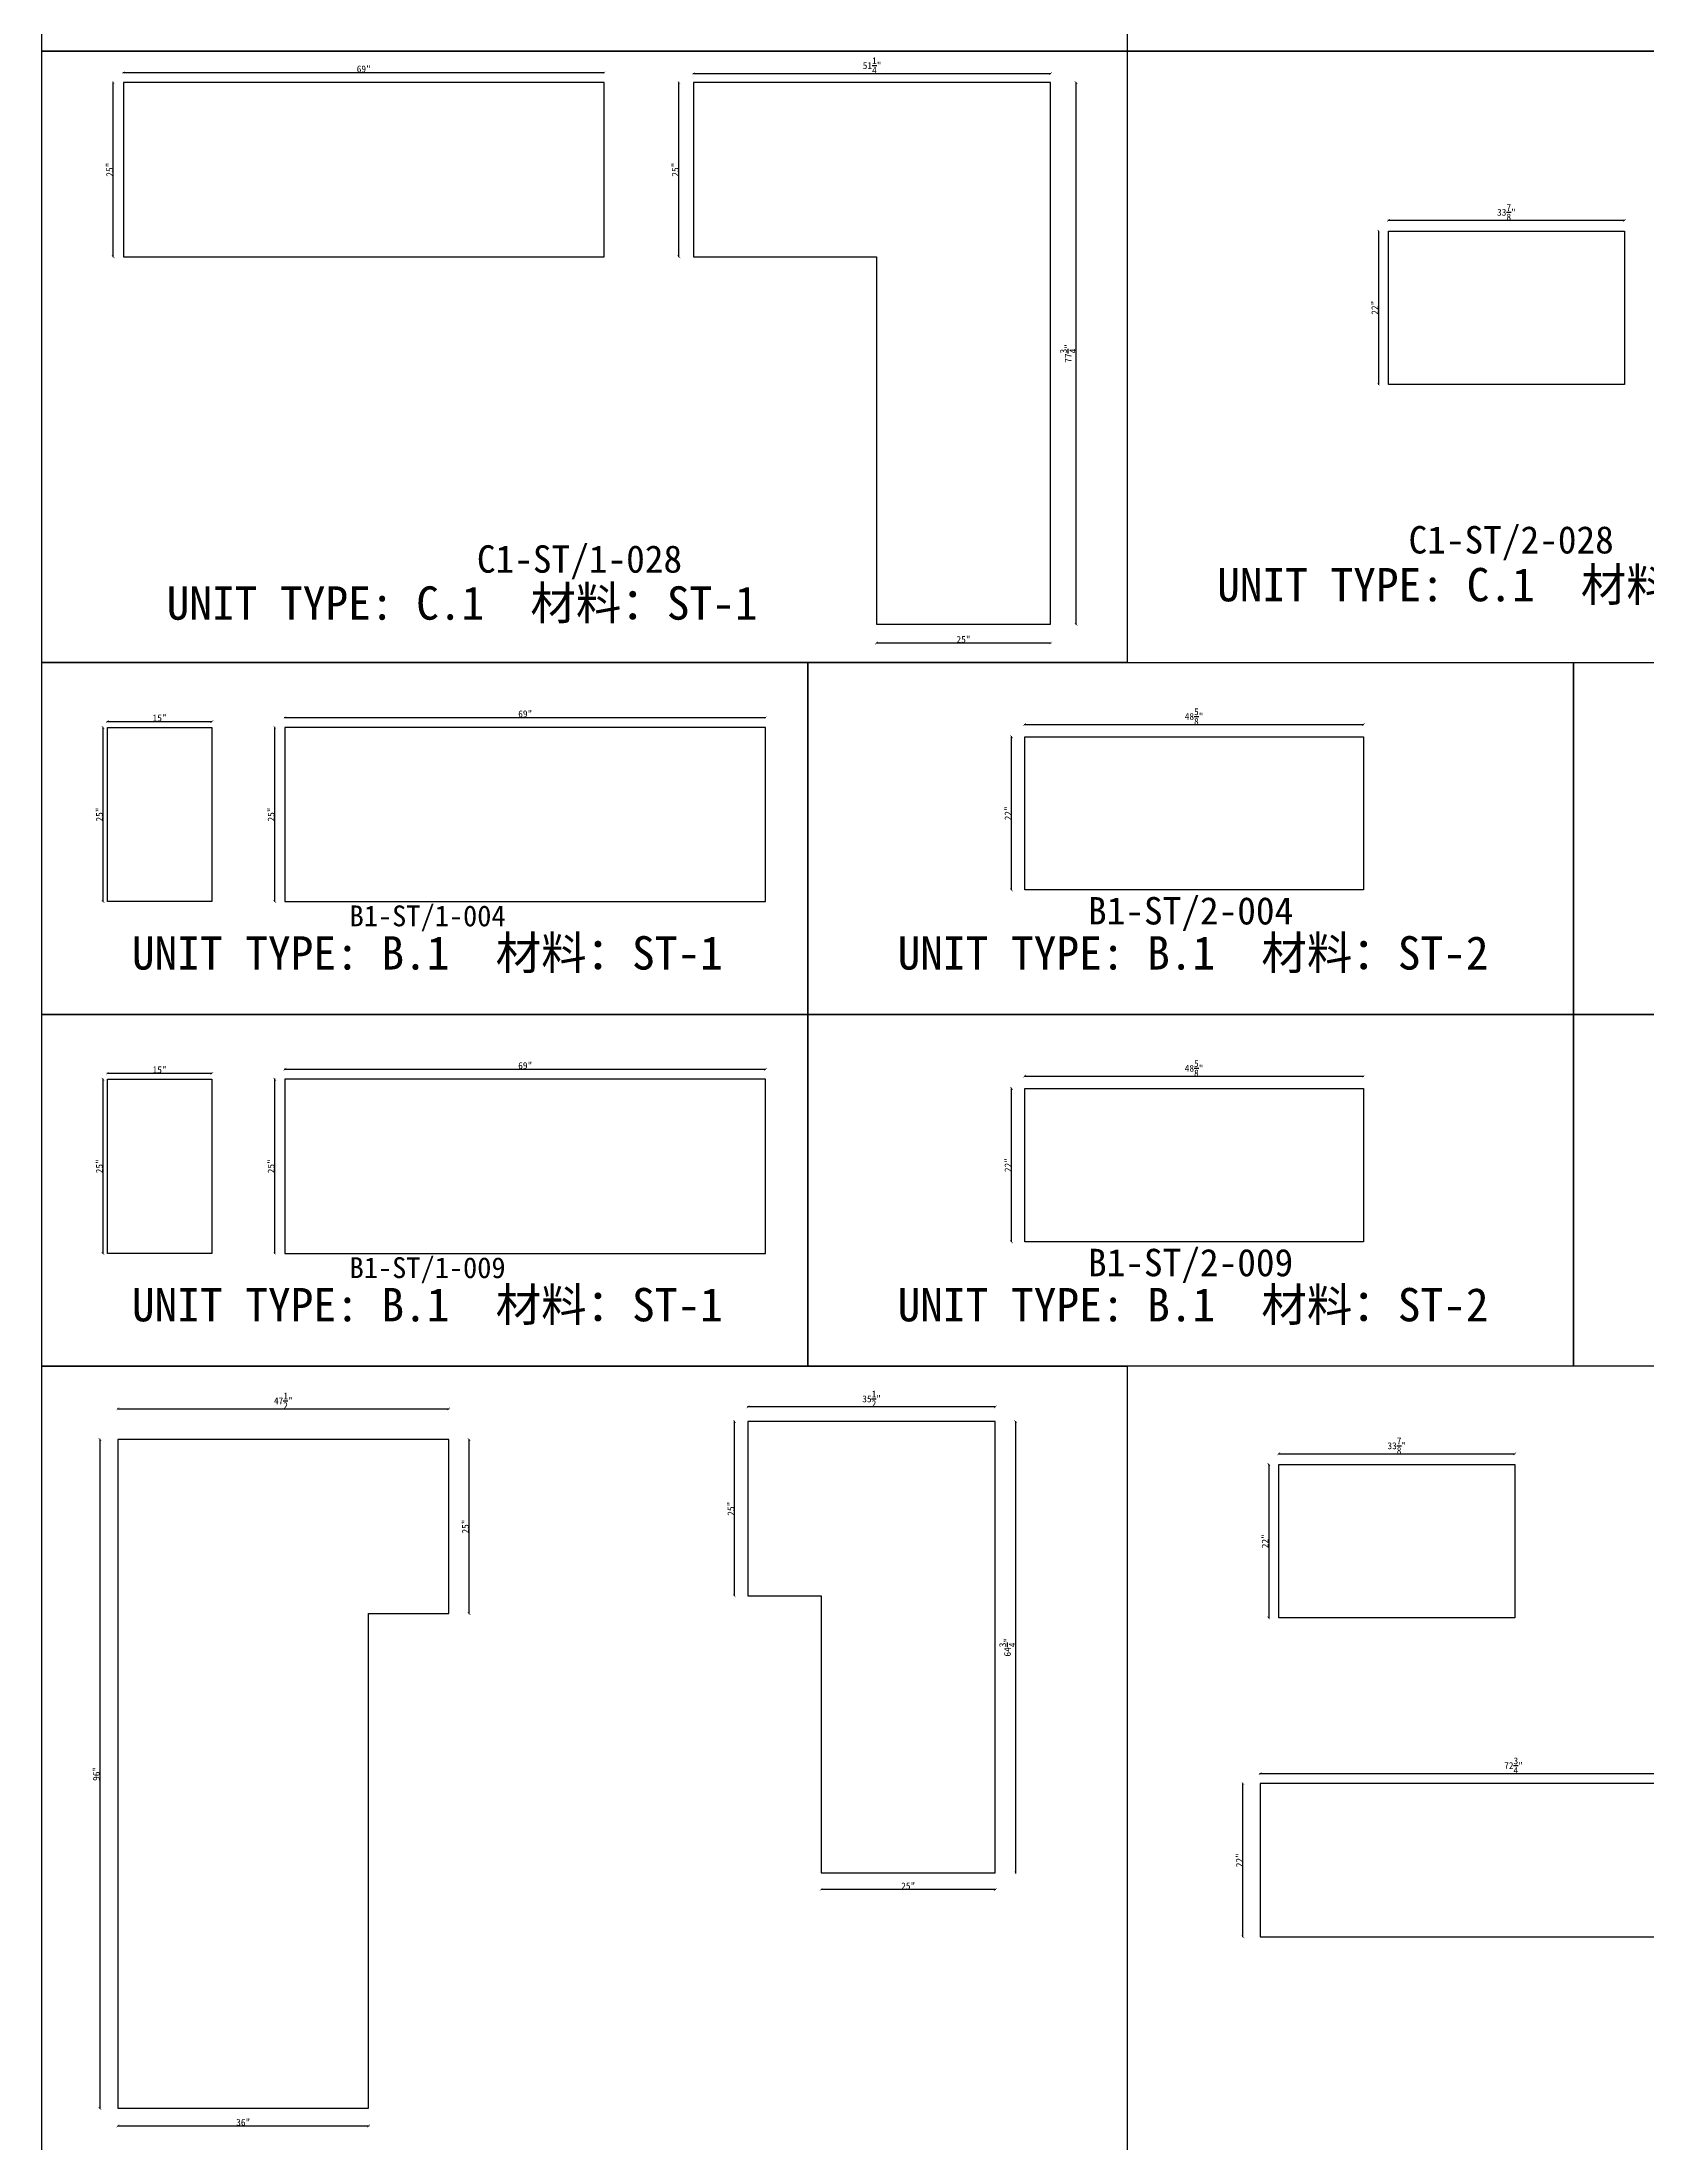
# Model space of a CAD drawing. Header units: millimetres. Extents: x -46966 to 138077, y -48408 to 2116.
# Drawn here: x 128537 to 134385, y -19305 to -11649 of the extents above; entities that cross this region are included whole.
import ezdxf
from ezdxf.enums import TextEntityAlignment as Align

# ---------------------------------------------------------------- set-up
doc = ezdxf.new("R2010")
doc.units = ezdxf.units.MM
doc.layers.add('PART_NUMBER', color=3, linetype='Continuous')
doc.styles.add('样式 1', font='')
doc.styles.get('样式 1').set_extended_font_data('NSimSun')
doc.dimstyles.new('副本 ISO-25', dxfattribs={"dimtxt": 25, "dimasz": 10, "dimexe": 1.5, "dimexo": 0.5, "dimtad": 1, "dimlfac": 0.03937, "dimlunit": 5, "dimtxsty": '样式 1', "dimblk": 'ARCHTICK', "dimcen": 2.5, "dimclrd": 256, "dimclrt": 1, "dimazin": 3, "dimtfac": 1, "dimtmove": 0, "dimatfit": 3, "dimfxlon": 1})

# ---------------------------------------------------------------- blocks, each defined once
blk = doc.blocks.new('_ArchTick')
at = {"color": 0, "linetype": 'ByBlock', "const_width": 0.15}
blk.add_lwpolyline([(-0.5, -0.5), (0.5, 0.5)], dxfattribs=at)
blk = doc.blocks.new('*D2128')
at = {"color": 0, "lineweight": -2, "transparency": 16777216}
for p, q in [((128797.4, -11797.2), (128794.9, -11797.2)), ((128797.4, -12432.2), (128794.9, -12432.2))]:
    blk.add_line(p, q, dxfattribs=at)
at = {"lineweight": -2, "transparency": 16777216}
blk.add_line((128796.4, -12432.2), (128796.4, -11797.2), dxfattribs=at)
at = {"layer": 'Defpoints', "color": 0, "transparency": 16777216}
for p in [(128796.4, -11797.2), (128833.3, -11797.2), (128833.3, -12432.2)]:
    blk.add_point(p, dxfattribs=at)
at = {"lineweight": -2, "transparency": 16777216, "xscale": 10, "yscale": 10, "zscale": 10}
for p, rotation in [((128796.4, -11797.2), 90), ((128796.4, -12432.2), 270)]:
    blk.add_blockref('_ArchTick', p, dxfattribs=dict(at, rotation=rotation))
at = {"color": 1, "transparency": 16777216, "insert": (128783.2, -12114.7), "char_height": 25, "attachment_point": 5, "rotation": 90, "style": '样式 1'}
blk.add_mtext('\\A1;25"', dxfattribs=at)
blk = doc.blocks.new('*D2129')
at = {"color": 0, "lineweight": -2, "transparency": 16777216}
for p, q in [((128833.3, -11761.9), (128833.3, -11759.4)), ((130585.9, -11761.9), (130585.9, -11759.4))]:
    blk.add_line(p, q, dxfattribs=at)
at = {"lineweight": -2, "transparency": 16777216}
blk.add_line((128833.3, -11760.9), (130585.9, -11760.9), dxfattribs=at)
at = {"layer": 'Defpoints', "color": 0, "transparency": 16777216}
for p in [(130585.9, -11760.9), (128833.3, -11797.2), (130585.9, -11797.2)]:
    blk.add_point(p, dxfattribs=at)
at = {"lineweight": -2, "transparency": 16777216, "xscale": 10, "yscale": 10, "zscale": 10, "rotation": 180}
blk.add_blockref('_ArchTick', (128833.3, -11760.9), dxfattribs=at)
at = {"lineweight": -2, "transparency": 16777216, "xscale": 10, "yscale": 10, "zscale": 10}
blk.add_blockref('_ArchTick', (130585.9, -11760.9), dxfattribs=at)
at = {"color": 1, "transparency": 16777216, "insert": (129709.6, -11747.8), "char_height": 25, "attachment_point": 5, "style": '样式 1'}
blk.add_mtext('\\A1;69"', dxfattribs=at)
blk = doc.blocks.new('*D2130')
at = {"color": 0, "lineweight": -2, "transparency": 16777216}
for p, q in [((130912.2, -11765.1), (130912.2, -11762.6)), ((132213.9, -11765.1), (132213.9, -11762.6))]:
    blk.add_line(p, q, dxfattribs=at)
at = {"lineweight": -2, "transparency": 16777216}
blk.add_line((130912.2, -11764.1), (132213.9, -11764.1), dxfattribs=at)
at = {"layer": 'Defpoints', "color": 0, "transparency": 16777216}
for p in [(132213.9, -11764.1), (130912.2, -11797.2), (132213.9, -11797.2)]:
    blk.add_point(p, dxfattribs=at)
at = {"lineweight": -2, "transparency": 16777216, "xscale": 10, "yscale": 10, "zscale": 10, "rotation": 180}
blk.add_blockref('_ArchTick', (130912.2, -11764.1), dxfattribs=at)
at = {"lineweight": -2, "transparency": 16777216, "xscale": 10, "yscale": 10, "zscale": 10}
blk.add_blockref('_ArchTick', (132213.9, -11764.1), dxfattribs=at)
at = {"color": 1, "transparency": 16777216, "insert": (131563.1, -11735.1), "char_height": 25, "attachment_point": 5, "style": '样式 1'}
blk.add_mtext('\\A1;51{\\H1x;\\S1/4;}"', dxfattribs=at)
blk = doc.blocks.new('*D2131')
at = {"color": 0, "lineweight": -2, "transparency": 16777216}
for p, q in [((130859.7, -11797.2), (130857.2, -11797.2)), ((130859.7, -12432.2), (130857.2, -12432.2))]:
    blk.add_line(p, q, dxfattribs=at)
at = {"lineweight": -2, "transparency": 16777216}
blk.add_line((130858.7, -12432.2), (130858.7, -11797.2), dxfattribs=at)
at = {"layer": 'Defpoints', "color": 0, "transparency": 16777216}
for p in [(130858.7, -11797.2), (130912.2, -11797.2), (130912.2, -12432.2)]:
    blk.add_point(p, dxfattribs=at)
at = {"lineweight": -2, "transparency": 16777216, "xscale": 10, "yscale": 10, "zscale": 10}
for p, rotation in [((130858.7, -11797.2), 90), ((130858.7, -12432.2), 270)]:
    blk.add_blockref('_ArchTick', p, dxfattribs=dict(at, rotation=rotation))
at = {"color": 1, "transparency": 16777216, "insert": (130845.6, -12114.7), "char_height": 25, "attachment_point": 5, "rotation": 90, "style": '样式 1'}
blk.add_mtext('\\A1;25"', dxfattribs=at)
blk = doc.blocks.new('*D2132')
at = {"color": 0, "lineweight": -2, "transparency": 16777216}
for p, q in [((131578.9, -13839.5), (131578.9, -13842)), ((132213.9, -13839.5), (132213.9, -13842))]:
    blk.add_line(p, q, dxfattribs=at)
at = {"lineweight": -2, "transparency": 16777216}
blk.add_line((132213.9, -13840.5), (131578.9, -13840.5), dxfattribs=at)
at = {"layer": 'Defpoints', "color": 0, "transparency": 16777216}
for p in [(131578.9, -13772.1), (132213.9, -13772.1), (131578.9, -13840.5)]:
    blk.add_point(p, dxfattribs=at)
at = {"lineweight": -2, "transparency": 16777216, "xscale": 10, "yscale": 10, "zscale": 10, "rotation": 180}
blk.add_blockref('_ArchTick', (131578.9, -13840.5), dxfattribs=at)
at = {"lineweight": -2, "transparency": 16777216, "xscale": 10, "yscale": 10, "zscale": 10}
blk.add_blockref('_ArchTick', (132213.9, -13840.5), dxfattribs=at)
at = {"color": 1, "transparency": 16777216, "insert": (131896.4, -13827.3), "char_height": 25, "attachment_point": 5, "style": '样式 1'}
blk.add_mtext('\\A1;25"', dxfattribs=at)
blk = doc.blocks.new('*D2133')
at = {"color": 0, "lineweight": -2, "transparency": 16777216}
for p, q in [((132306.2, -11797.2), (132308.7, -11797.2)), ((132306.2, -13772.1), (132308.7, -13772.1))]:
    blk.add_line(p, q, dxfattribs=at)
at = {"lineweight": -2, "transparency": 16777216}
blk.add_line((132307.2, -13772.1), (132307.2, -11797.2), dxfattribs=at)
at = {"layer": 'Defpoints', "color": 0, "transparency": 16777216}
for p in [(132213.9, -11797.2), (132307.2, -11797.2), (132213.9, -13772.1)]:
    blk.add_point(p, dxfattribs=at)
at = {"lineweight": -2, "transparency": 16777216, "xscale": 10, "yscale": 10, "zscale": 10}
for p, rotation in [((132307.2, -11797.2), 90), ((132307.2, -13772.1), 270)]:
    blk.add_blockref('_ArchTick', p, dxfattribs=dict(at, rotation=rotation))
at = {"color": 1, "transparency": 16777216, "insert": (132278.1, -12784.6), "char_height": 25, "attachment_point": 5, "rotation": 90, "style": '样式 1'}
blk.add_mtext('\\A1;77{\\H1x;\\S3/4;}"', dxfattribs=at)
blk = doc.blocks.new('*D2134')
at = {"color": 0, "lineweight": -2, "transparency": 16777216}
for p, q in [((133445.8, -12300.3), (133445.8, -12297.8)), ((134306.3, -12300.3), (134306.3, -12297.8))]:
    blk.add_line(p, q, dxfattribs=at)
at = {"lineweight": -2, "transparency": 16777216}
blk.add_line((133445.8, -12299.3), (134306.3, -12299.3), dxfattribs=at)
at = {"layer": 'Defpoints', "color": 0, "transparency": 16777216}
for p in [(134306.3, -12299.3), (133445.8, -12338.7), (134306.3, -12338.7)]:
    blk.add_point(p, dxfattribs=at)
at = {"lineweight": -2, "transparency": 16777216, "xscale": 10, "yscale": 10, "zscale": 10, "rotation": 180}
blk.add_blockref('_ArchTick', (133445.8, -12299.3), dxfattribs=at)
at = {"lineweight": -2, "transparency": 16777216, "xscale": 10, "yscale": 10, "zscale": 10}
blk.add_blockref('_ArchTick', (134306.3, -12299.3), dxfattribs=at)
at = {"color": 1, "transparency": 16777216, "insert": (133876, -12270.2), "char_height": 25, "attachment_point": 5, "style": '样式 1'}
blk.add_mtext('\\A1;33{\\H1x;\\S7/8;}"', dxfattribs=at)
blk = doc.blocks.new('*D2135')
at = {"color": 0, "lineweight": -2, "transparency": 16777216}
for p, q in [((133410.2, -12338.7), (133407.7, -12338.7)), ((133410.2, -12897.5), (133407.7, -12897.5))]:
    blk.add_line(p, q, dxfattribs=at)
at = {"lineweight": -2, "transparency": 16777216}
blk.add_line((133409.2, -12338.7), (133409.2, -12897.5), dxfattribs=at)
at = {"layer": 'Defpoints', "color": 0, "transparency": 16777216}
for p in [(133445.8, -12338.7), (133409.2, -12897.5), (133445.8, -12897.5)]:
    blk.add_point(p, dxfattribs=at)
at = {"lineweight": -2, "transparency": 16777216, "xscale": 10, "yscale": 10, "zscale": 10}
for p, rotation in [((133409.2, -12338.7), 90), ((133409.2, -12897.5), 270)]:
    blk.add_blockref('_ArchTick', p, dxfattribs=dict(at, rotation=rotation))
at = {"color": 1, "transparency": 16777216, "insert": (133396.1, -12618.1), "char_height": 25, "attachment_point": 5, "rotation": 90, "style": '样式 1'}
blk.add_mtext('\\A1;22"', dxfattribs=at)
blk = doc.blocks.new('*D1954')
at = {"color": 0, "lineweight": -2, "transparency": 16777216}
for p, q in [((128760, -14148), (128757.5, -14148)), ((128760, -14783), (128757.5, -14783))]:
    blk.add_line(p, q, dxfattribs=at)
at = {"lineweight": -2, "transparency": 16777216}
blk.add_line((128759, -14783), (128759, -14148), dxfattribs=at)
at = {"layer": 'Defpoints', "color": 0, "transparency": 16777216}
for p in [(128759, -14148), (128774.8, -14148), (128774.8, -14783)]:
    blk.add_point(p, dxfattribs=at)
at = {"lineweight": -2, "transparency": 16777216, "xscale": 10, "yscale": 10, "zscale": 10}
for p, rotation in [((128759, -14148), 90), ((128759, -14783), 270)]:
    blk.add_blockref('_ArchTick', p, dxfattribs=dict(at, rotation=rotation))
at = {"color": 1, "transparency": 16777216, "insert": (128745.9, -14465.5), "char_height": 25, "attachment_point": 5, "rotation": 90, "style": '样式 1'}
blk.add_mtext('\\A1;25"', dxfattribs=at)
blk = doc.blocks.new('*D1955')
at = {"color": 0, "lineweight": -2, "transparency": 16777216}
for p, q in [((128774.8, -14127.6), (128774.8, -14125.1)), ((129155.8, -14127.6), (129155.8, -14125.1))]:
    blk.add_line(p, q, dxfattribs=at)
at = {"lineweight": -2, "transparency": 16777216}
blk.add_line((128774.8, -14126.6), (129155.8, -14126.6), dxfattribs=at)
at = {"layer": 'Defpoints', "color": 0, "transparency": 16777216}
for p in [(128774.8, -14148), (129155.8, -14126.6), (129155.8, -14148)]:
    blk.add_point(p, dxfattribs=at)
at = {"lineweight": -2, "transparency": 16777216, "xscale": 10, "yscale": 10, "zscale": 10, "rotation": 180}
blk.add_blockref('_ArchTick', (128774.8, -14126.6), dxfattribs=at)
at = {"lineweight": -2, "transparency": 16777216, "xscale": 10, "yscale": 10, "zscale": 10}
blk.add_blockref('_ArchTick', (129155.8, -14126.6), dxfattribs=at)
at = {"color": 1, "transparency": 16777216, "insert": (128965.3, -14113.5), "char_height": 25, "attachment_point": 5, "style": '样式 1'}
blk.add_mtext('\\A1;15"', dxfattribs=at)
blk = doc.blocks.new('*D1956')
at = {"color": 0, "lineweight": -2, "transparency": 16777216}
for p, q in [((129386.2, -14148), (129383.7, -14148)), ((129386.2, -14783), (129383.7, -14783))]:
    blk.add_line(p, q, dxfattribs=at)
at = {"lineweight": -2, "transparency": 16777216}
blk.add_line((129385.2, -14783), (129385.2, -14148), dxfattribs=at)
at = {"layer": 'Defpoints', "color": 0, "transparency": 16777216}
for p in [(129385.2, -14148), (129422.1, -14148), (129422.1, -14783)]:
    blk.add_point(p, dxfattribs=at)
at = {"lineweight": -2, "transparency": 16777216, "xscale": 10, "yscale": 10, "zscale": 10}
for p, rotation in [((129385.2, -14148), 90), ((129385.2, -14783), 270)]:
    blk.add_blockref('_ArchTick', p, dxfattribs=dict(at, rotation=rotation))
at = {"color": 1, "transparency": 16777216, "insert": (129372, -14465.5), "char_height": 25, "attachment_point": 5, "rotation": 90, "style": '样式 1'}
blk.add_mtext('\\A1;25"', dxfattribs=at)
blk = doc.blocks.new('*D1957')
at = {"color": 0, "lineweight": -2, "transparency": 16777216}
for p, q in [((129422.1, -14112.7), (129422.1, -14110.2)), ((131174.7, -14112.7), (131174.7, -14110.2))]:
    blk.add_line(p, q, dxfattribs=at)
at = {"lineweight": -2, "transparency": 16777216}
blk.add_line((129422.1, -14111.7), (131174.7, -14111.7), dxfattribs=at)
at = {"layer": 'Defpoints', "color": 0, "transparency": 16777216}
for p in [(129422.1, -14148), (131174.7, -14111.7), (131174.7, -14148)]:
    blk.add_point(p, dxfattribs=at)
at = {"lineweight": -2, "transparency": 16777216, "xscale": 10, "yscale": 10, "zscale": 10, "rotation": 180}
blk.add_blockref('_ArchTick', (129422.1, -14111.7), dxfattribs=at)
at = {"lineweight": -2, "transparency": 16777216, "xscale": 10, "yscale": 10, "zscale": 10}
blk.add_blockref('_ArchTick', (131174.7, -14111.7), dxfattribs=at)
at = {"color": 1, "transparency": 16777216, "insert": (130298.4, -14098.6), "char_height": 25, "attachment_point": 5, "style": '样式 1'}
blk.add_mtext('\\A1;69"', dxfattribs=at)
blk = doc.blocks.new('*D1958')
at = {"color": 0, "lineweight": -2, "transparency": 16777216}
for p, q in [((132119.5, -14138.3), (132119.5, -14135.8)), ((133354.5, -14138.3), (133354.5, -14135.8))]:
    blk.add_line(p, q, dxfattribs=at)
at = {"lineweight": -2, "transparency": 16777216}
blk.add_line((132119.5, -14137.3), (133354.5, -14137.3), dxfattribs=at)
at = {"layer": 'Defpoints', "color": 0, "transparency": 16777216}
for p in [(133354.5, -14137.3), (132119.5, -14181.8), (133354.5, -14181.8)]:
    blk.add_point(p, dxfattribs=at)
at = {"lineweight": -2, "transparency": 16777216, "xscale": 10, "yscale": 10, "zscale": 10, "rotation": 180}
blk.add_blockref('_ArchTick', (132119.5, -14137.3), dxfattribs=at)
at = {"lineweight": -2, "transparency": 16777216, "xscale": 10, "yscale": 10, "zscale": 10}
blk.add_blockref('_ArchTick', (133354.5, -14137.3), dxfattribs=at)
at = {"color": 1, "transparency": 16777216, "insert": (132737, -14108.2), "char_height": 25, "attachment_point": 5, "style": '样式 1'}
blk.add_mtext('\\A1;48{\\H1x;\\S5/8;}"', dxfattribs=at)
blk = doc.blocks.new('*D1959')
at = {"color": 0, "lineweight": -2, "transparency": 16777216}
for p, q in [((132072.7, -14181.8), (132070.2, -14181.8)), ((132072.7, -14740.6), (132070.2, -14740.6))]:
    blk.add_line(p, q, dxfattribs=at)
at = {"lineweight": -2, "transparency": 16777216}
blk.add_line((132071.7, -14740.6), (132071.7, -14181.8), dxfattribs=at)
at = {"layer": 'Defpoints', "color": 0, "transparency": 16777216}
for p in [(132071.7, -14181.8), (132119.5, -14181.8), (132119.5, -14740.6)]:
    blk.add_point(p, dxfattribs=at)
at = {"lineweight": -2, "transparency": 16777216, "xscale": 10, "yscale": 10, "zscale": 10}
for p, rotation in [((132071.7, -14181.8), 90), ((132071.7, -14740.6), 270)]:
    blk.add_blockref('_ArchTick', p, dxfattribs=dict(at, rotation=rotation))
at = {"color": 1, "transparency": 16777216, "insert": (132058.6, -14461.2), "char_height": 25, "attachment_point": 5, "rotation": 90, "style": '样式 1'}
blk.add_mtext('\\A1;22"', dxfattribs=at)
blk = doc.blocks.new('*D2102')
at = {"color": 0, "lineweight": -2, "transparency": 16777216}
for p, q in [((128760, -15430.4), (128757.5, -15430.4)), ((128760, -16065.4), (128757.5, -16065.4))]:
    blk.add_line(p, q, dxfattribs=at)
at = {"lineweight": -2, "transparency": 16777216}
blk.add_line((128759, -16065.4), (128759, -15430.4), dxfattribs=at)
at = {"layer": 'Defpoints', "color": 0, "transparency": 16777216}
for p in [(128759, -15430.4), (128774.8, -15430.4), (128774.8, -16065.4)]:
    blk.add_point(p, dxfattribs=at)
at = {"lineweight": -2, "transparency": 16777216, "xscale": 10, "yscale": 10, "zscale": 10}
for p, rotation in [((128759, -15430.4), 90), ((128759, -16065.4), 270)]:
    blk.add_blockref('_ArchTick', p, dxfattribs=dict(at, rotation=rotation))
at = {"color": 1, "transparency": 16777216, "insert": (128745.9, -15747.9), "char_height": 25, "attachment_point": 5, "rotation": 90, "style": '样式 1'}
blk.add_mtext('\\A1;25"', dxfattribs=at)
blk = doc.blocks.new('*D2103')
at = {"color": 0, "lineweight": -2, "transparency": 16777216}
for p, q in [((128774.8, -15410), (128774.8, -15407.5)), ((129155.8, -15410), (129155.8, -15407.5))]:
    blk.add_line(p, q, dxfattribs=at)
at = {"lineweight": -2, "transparency": 16777216}
blk.add_line((128774.8, -15409), (129155.8, -15409), dxfattribs=at)
at = {"layer": 'Defpoints', "color": 0, "transparency": 16777216}
for p in [(128774.8, -15430.4), (129155.8, -15409), (129155.8, -15430.4)]:
    blk.add_point(p, dxfattribs=at)
at = {"lineweight": -2, "transparency": 16777216, "xscale": 10, "yscale": 10, "zscale": 10, "rotation": 180}
blk.add_blockref('_ArchTick', (128774.8, -15409), dxfattribs=at)
at = {"lineweight": -2, "transparency": 16777216, "xscale": 10, "yscale": 10, "zscale": 10}
blk.add_blockref('_ArchTick', (129155.8, -15409), dxfattribs=at)
at = {"color": 1, "transparency": 16777216, "insert": (128965.3, -15395.9), "char_height": 25, "attachment_point": 5, "style": '样式 1'}
blk.add_mtext('\\A1;15"', dxfattribs=at)
blk = doc.blocks.new('*D2104')
at = {"color": 0, "lineweight": -2, "transparency": 16777216}
for p, q in [((129386.2, -15430.4), (129383.7, -15430.4)), ((129386.2, -16065.4), (129383.7, -16065.4))]:
    blk.add_line(p, q, dxfattribs=at)
at = {"lineweight": -2, "transparency": 16777216}
blk.add_line((129385.2, -16065.4), (129385.2, -15430.4), dxfattribs=at)
at = {"layer": 'Defpoints', "color": 0, "transparency": 16777216}
for p in [(129385.2, -15430.4), (129422.1, -15430.4), (129422.1, -16065.4)]:
    blk.add_point(p, dxfattribs=at)
at = {"lineweight": -2, "transparency": 16777216, "xscale": 10, "yscale": 10, "zscale": 10}
for p, rotation in [((129385.2, -15430.4), 90), ((129385.2, -16065.4), 270)]:
    blk.add_blockref('_ArchTick', p, dxfattribs=dict(at, rotation=rotation))
at = {"color": 1, "transparency": 16777216, "insert": (129372, -15747.9), "char_height": 25, "attachment_point": 5, "rotation": 90, "style": '样式 1'}
blk.add_mtext('\\A1;25"', dxfattribs=at)
blk = doc.blocks.new('*D2105')
at = {"color": 0, "lineweight": -2, "transparency": 16777216}
for p, q in [((129422.1, -15395.1), (129422.1, -15392.6)), ((131174.7, -15395.1), (131174.7, -15392.6))]:
    blk.add_line(p, q, dxfattribs=at)
at = {"lineweight": -2, "transparency": 16777216}
blk.add_line((129422.1, -15394.1), (131174.7, -15394.1), dxfattribs=at)
at = {"layer": 'Defpoints', "color": 0, "transparency": 16777216}
for p in [(129422.1, -15430.4), (131174.7, -15394.1), (131174.7, -15430.4)]:
    blk.add_point(p, dxfattribs=at)
at = {"lineweight": -2, "transparency": 16777216, "xscale": 10, "yscale": 10, "zscale": 10, "rotation": 180}
blk.add_blockref('_ArchTick', (129422.1, -15394.1), dxfattribs=at)
at = {"lineweight": -2, "transparency": 16777216, "xscale": 10, "yscale": 10, "zscale": 10}
blk.add_blockref('_ArchTick', (131174.7, -15394.1), dxfattribs=at)
at = {"color": 1, "transparency": 16777216, "insert": (130298.4, -15381), "char_height": 25, "attachment_point": 5, "style": '样式 1'}
blk.add_mtext('\\A1;69"', dxfattribs=at)
blk = doc.blocks.new('*D2106')
at = {"color": 0, "lineweight": -2, "transparency": 16777216}
for p, q in [((132119.5, -15420.7), (132119.5, -15418.2)), ((133354.5, -15420.7), (133354.5, -15418.2))]:
    blk.add_line(p, q, dxfattribs=at)
at = {"lineweight": -2, "transparency": 16777216}
blk.add_line((132119.5, -15419.7), (133354.5, -15419.7), dxfattribs=at)
at = {"layer": 'Defpoints', "color": 0, "transparency": 16777216}
for p in [(133354.5, -15419.7), (132119.5, -15464.2), (133354.5, -15464.2)]:
    blk.add_point(p, dxfattribs=at)
at = {"lineweight": -2, "transparency": 16777216, "xscale": 10, "yscale": 10, "zscale": 10, "rotation": 180}
blk.add_blockref('_ArchTick', (132119.5, -15419.7), dxfattribs=at)
at = {"lineweight": -2, "transparency": 16777216, "xscale": 10, "yscale": 10, "zscale": 10}
blk.add_blockref('_ArchTick', (133354.5, -15419.7), dxfattribs=at)
at = {"color": 1, "transparency": 16777216, "insert": (132737, -15390.6), "char_height": 25, "attachment_point": 5, "style": '样式 1'}
blk.add_mtext('\\A1;48{\\H1x;\\S5/8;}"', dxfattribs=at)
blk = doc.blocks.new('*D1704')
at = {"color": 0, "lineweight": -2, "transparency": 16777216}
for p, q in [((132072.7, -15464.2), (132070.2, -15464.2)), ((132072.7, -16023), (132070.2, -16023))]:
    blk.add_line(p, q, dxfattribs=at)
at = {"lineweight": -2, "transparency": 16777216}
blk.add_line((132071.7, -16023), (132071.7, -15464.2), dxfattribs=at)
at = {"layer": 'Defpoints', "color": 0, "transparency": 16777216}
for p in [(132071.7, -15464.2), (132119.5, -15464.2), (132119.5, -16023)]:
    blk.add_point(p, dxfattribs=at)
at = {"lineweight": -2, "transparency": 16777216, "xscale": 10, "yscale": 10, "zscale": 10}
for p, rotation in [((132071.7, -15464.2), 90), ((132071.7, -16023), 270)]:
    blk.add_blockref('_ArchTick', p, dxfattribs=dict(at, rotation=rotation))
at = {"color": 1, "transparency": 16777216, "insert": (132058.6, -15743.6), "char_height": 25, "attachment_point": 5, "rotation": 90, "style": '样式 1'}
blk.add_mtext('\\A1;22"', dxfattribs=at)
blk = doc.blocks.new('*D1707')
at = {"color": 0, "lineweight": -2, "transparency": 16777216}
for p, q in [((131110.6, -16625.7), (131110.6, -16623.2)), ((132012.3, -16625.7), (132012.3, -16623.2))]:
    blk.add_line(p, q, dxfattribs=at)
at = {"lineweight": -2, "transparency": 16777216}
blk.add_line((132012.3, -16624.7), (131110.6, -16624.7), dxfattribs=at)
at = {"layer": 'Defpoints', "color": 0, "transparency": 16777216}
for p in [(131110.6, -16624.7), (131110.6, -16678.7), (132012.3, -16678.7)]:
    blk.add_point(p, dxfattribs=at)
at = {"lineweight": -2, "transparency": 16777216, "xscale": 10, "yscale": 10, "zscale": 10, "rotation": 180}
blk.add_blockref('_ArchTick', (131110.6, -16624.7), dxfattribs=at)
at = {"lineweight": -2, "transparency": 16777216, "xscale": 10, "yscale": 10, "zscale": 10}
blk.add_blockref('_ArchTick', (132012.3, -16624.7), dxfattribs=at)
at = {"color": 1, "transparency": 16777216, "insert": (131561.4, -16595.7), "char_height": 25, "attachment_point": 5, "style": '样式 1'}
blk.add_mtext('\\A1;35{\\H1x;\\S1/2;}"', dxfattribs=at)
blk = doc.blocks.new('*D2031')
at = {"color": 0, "lineweight": -2, "transparency": 16777216}
for p, q in [((132084.7, -16678.7), (132087.2, -16678.7)), ((132084.7, -18323.4), (132087.2, -18323.4))]:
    blk.add_line(p, q, dxfattribs=at)
at = {"lineweight": -2, "transparency": 16777216}
blk.add_line((132085.7, -16678.7), (132085.7, -18323.4), dxfattribs=at)
at = {"layer": 'Defpoints', "color": 0, "transparency": 16777216}
for p in [(132012.3, -16678.7), (132012.3, -18323.4), (132085.7, -18323.4)]:
    blk.add_point(p, dxfattribs=at)
at = {"lineweight": -2, "transparency": 16777216, "xscale": 10, "yscale": 10, "zscale": 10}
for p, rotation in [((132085.7, -16678.7), 90), ((132085.7, -18323.4), 270)]:
    blk.add_blockref('_ArchTick', p, dxfattribs=dict(at, rotation=rotation))
at = {"color": 1, "transparency": 16777216, "insert": (132056.6, -17501), "char_height": 25, "attachment_point": 5, "rotation": 90, "style": '样式 1'}
blk.add_mtext('\\A1;64{\\H1x;\\S3/4;}"', dxfattribs=at)
blk = doc.blocks.new('*D2032')
at = {"color": 0, "lineweight": -2, "transparency": 16777216}
for p, q in [((131377.3, -18383.6), (131377.3, -18386.1)), ((132012.3, -18383.6), (132012.3, -18386.1))]:
    blk.add_line(p, q, dxfattribs=at)
at = {"lineweight": -2, "transparency": 16777216}
blk.add_line((132012.3, -18384.6), (131377.3, -18384.6), dxfattribs=at)
at = {"layer": 'Defpoints', "color": 0, "transparency": 16777216}
for p in [(131377.3, -18323.4), (132012.3, -18323.4), (131377.3, -18384.6)]:
    blk.add_point(p, dxfattribs=at)
at = {"lineweight": -2, "transparency": 16777216, "xscale": 10, "yscale": 10, "zscale": 10, "rotation": 180}
blk.add_blockref('_ArchTick', (131377.3, -18384.6), dxfattribs=at)
at = {"lineweight": -2, "transparency": 16777216, "xscale": 10, "yscale": 10, "zscale": 10}
blk.add_blockref('_ArchTick', (132012.3, -18384.6), dxfattribs=at)
at = {"color": 1, "transparency": 16777216, "insert": (131694.8, -18371.5), "char_height": 25, "attachment_point": 5, "style": '样式 1'}
blk.add_mtext('\\A1;25"', dxfattribs=at)
blk = doc.blocks.new('*D2033')
at = {"color": 0, "lineweight": -2, "transparency": 16777216}
for p, q in [((131062.5, -16678.7), (131060, -16678.7)), ((131062.5, -17313.7), (131060, -17313.7))]:
    blk.add_line(p, q, dxfattribs=at)
at = {"lineweight": -2, "transparency": 16777216}
blk.add_line((131061.5, -17313.7), (131061.5, -16678.7), dxfattribs=at)
at = {"layer": 'Defpoints', "color": 0, "transparency": 16777216}
for p in [(131061.5, -16678.7), (131110.6, -16678.7), (131110.6, -17313.7)]:
    blk.add_point(p, dxfattribs=at)
at = {"lineweight": -2, "transparency": 16777216, "xscale": 10, "yscale": 10, "zscale": 10}
for p, rotation in [((131061.5, -16678.7), 90), ((131061.5, -17313.7), 270)]:
    blk.add_blockref('_ArchTick', p, dxfattribs=dict(at, rotation=rotation))
at = {"color": 1, "transparency": 16777216, "insert": (131048.4, -16996.2), "char_height": 25, "attachment_point": 5, "rotation": 90, "style": '样式 1'}
blk.add_mtext('\\A1;25"', dxfattribs=at)
blk = doc.blocks.new('*D2034')
at = {"color": 0, "lineweight": -2, "transparency": 16777216}
for p, q in [((128813, -16633), (128813, -16630.5)), ((130019.5, -16633), (130019.5, -16630.5))]:
    blk.add_line(p, q, dxfattribs=at)
at = {"lineweight": -2, "transparency": 16777216}
blk.add_line((128813, -16632), (130019.5, -16632), dxfattribs=at)
at = {"layer": 'Defpoints', "color": 0, "transparency": 16777216}
for p in [(130019.5, -16632), (128813, -16743.7), (130019.5, -16743.7)]:
    blk.add_point(p, dxfattribs=at)
at = {"lineweight": -2, "transparency": 16777216, "xscale": 10, "yscale": 10, "zscale": 10, "rotation": 180}
blk.add_blockref('_ArchTick', (128813, -16632), dxfattribs=at)
at = {"lineweight": -2, "transparency": 16777216, "xscale": 10, "yscale": 10, "zscale": 10}
blk.add_blockref('_ArchTick', (130019.5, -16632), dxfattribs=at)
at = {"color": 1, "transparency": 16777216, "insert": (129416.3, -16602.9), "char_height": 25, "attachment_point": 5, "style": '样式 1'}
blk.add_mtext('\\A1;47{\\H1x;\\S1/2;}"', dxfattribs=at)
blk = doc.blocks.new('*D2035')
at = {"color": 0, "lineweight": -2, "transparency": 16777216}
for p, q in [((128748.8, -16743.7), (128746.3, -16743.7)), ((128748.8, -19182.1), (128746.3, -19182.1))]:
    blk.add_line(p, q, dxfattribs=at)
at = {"lineweight": -2, "transparency": 16777216}
blk.add_line((128747.8, -16743.7), (128747.8, -19182.1), dxfattribs=at)
at = {"layer": 'Defpoints', "color": 0, "transparency": 16777216}
for p in [(128813, -16743.7), (128747.8, -19182.1), (128813, -19182.1)]:
    blk.add_point(p, dxfattribs=at)
at = {"lineweight": -2, "transparency": 16777216, "xscale": 10, "yscale": 10, "zscale": 10}
for p, rotation in [((128747.8, -16743.7), 90), ((128747.8, -19182.1), 270)]:
    blk.add_blockref('_ArchTick', p, dxfattribs=dict(at, rotation=rotation))
at = {"color": 1, "transparency": 16777216, "insert": (128734.7, -17962.9), "char_height": 25, "attachment_point": 5, "rotation": 90, "style": '样式 1'}
blk.add_mtext('\\A1;96"', dxfattribs=at)
blk = doc.blocks.new('*D2036')
at = {"color": 0, "lineweight": -2, "transparency": 16777216}
for p, q in [((128813, -19245.3), (128813, -19247.8)), ((129727.4, -19245.3), (129727.4, -19247.8))]:
    blk.add_line(p, q, dxfattribs=at)
at = {"lineweight": -2, "transparency": 16777216}
blk.add_line((128813, -19246.3), (129727.4, -19246.3), dxfattribs=at)
at = {"layer": 'Defpoints', "color": 0, "transparency": 16777216}
for p in [(128813, -19182.1), (129727.4, -19182.1), (129727.4, -19246.3)]:
    blk.add_point(p, dxfattribs=at)
at = {"lineweight": -2, "transparency": 16777216, "xscale": 10, "yscale": 10, "zscale": 10, "rotation": 180}
blk.add_blockref('_ArchTick', (128813, -19246.3), dxfattribs=at)
at = {"lineweight": -2, "transparency": 16777216, "xscale": 10, "yscale": 10, "zscale": 10}
blk.add_blockref('_ArchTick', (129727.4, -19246.3), dxfattribs=at)
at = {"color": 1, "transparency": 16777216, "insert": (129270.2, -19233.1), "char_height": 25, "attachment_point": 5, "style": '样式 1'}
blk.add_mtext('\\A1;36"', dxfattribs=at)
blk = doc.blocks.new('*D2037')
at = {"color": 0, "lineweight": -2, "transparency": 16777216}
for p, q in [((130092.5, -16743.7), (130095, -16743.7)), ((130092.5, -17378.7), (130095, -17378.7))]:
    blk.add_line(p, q, dxfattribs=at)
at = {"lineweight": -2, "transparency": 16777216}
blk.add_line((130093.5, -17378.7), (130093.5, -16743.7), dxfattribs=at)
at = {"layer": 'Defpoints', "color": 0, "transparency": 16777216}
for p in [(130019.5, -16743.7), (130093.5, -16743.7), (130019.5, -17378.7)]:
    blk.add_point(p, dxfattribs=at)
at = {"lineweight": -2, "transparency": 16777216, "xscale": 10, "yscale": 10, "zscale": 10}
for p, rotation in [((130093.5, -16743.7), 90), ((130093.5, -17378.7), 270)]:
    blk.add_blockref('_ArchTick', p, dxfattribs=dict(at, rotation=rotation))
at = {"color": 1, "transparency": 16777216, "insert": (130080.4, -17061.2), "char_height": 25, "attachment_point": 5, "rotation": 90, "style": '样式 1'}
blk.add_mtext('\\A1;25"', dxfattribs=at)
blk = doc.blocks.new('*D2038')
at = {"color": 0, "lineweight": -2, "transparency": 16777216}
for p, q in [((133045.7, -16796.9), (133045.7, -16794.4)), ((133906.2, -16796.9), (133906.2, -16794.4))]:
    blk.add_line(p, q, dxfattribs=at)
at = {"lineweight": -2, "transparency": 16777216}
blk.add_line((133045.7, -16795.9), (133906.2, -16795.9), dxfattribs=at)
at = {"layer": 'Defpoints', "color": 0, "transparency": 16777216}
for p in [(133045.7, -16835.4), (133906.2, -16795.9), (133906.2, -16835.4)]:
    blk.add_point(p, dxfattribs=at)
at = {"lineweight": -2, "transparency": 16777216, "xscale": 10, "yscale": 10, "zscale": 10, "rotation": 180}
blk.add_blockref('_ArchTick', (133045.7, -16795.9), dxfattribs=at)
at = {"lineweight": -2, "transparency": 16777216, "xscale": 10, "yscale": 10, "zscale": 10}
blk.add_blockref('_ArchTick', (133906.2, -16795.9), dxfattribs=at)
at = {"color": 1, "transparency": 16777216, "insert": (133476, -16766.8), "char_height": 25, "attachment_point": 5, "style": '样式 1'}
blk.add_mtext('\\A1;33{\\H1x;\\S7/8;}"', dxfattribs=at)
blk = doc.blocks.new('*D2039')
at = {"color": 0, "lineweight": -2, "transparency": 16777216}
for p, q in [((133010.1, -16835.4), (133007.6, -16835.4)), ((133010.1, -17394.2), (133007.6, -17394.2))]:
    blk.add_line(p, q, dxfattribs=at)
at = {"lineweight": -2, "transparency": 16777216}
blk.add_line((133009.1, -16835.4), (133009.1, -17394.2), dxfattribs=at)
at = {"layer": 'Defpoints', "color": 0, "transparency": 16777216}
for p in [(133045.7, -16835.4), (133009.1, -17394.2), (133045.7, -17394.2)]:
    blk.add_point(p, dxfattribs=at)
at = {"lineweight": -2, "transparency": 16777216, "xscale": 10, "yscale": 10, "zscale": 10}
for p, rotation in [((133009.1, -16835.4), 90), ((133009.1, -17394.2), 270)]:
    blk.add_blockref('_ArchTick', p, dxfattribs=dict(at, rotation=rotation))
at = {"color": 1, "transparency": 16777216, "insert": (132996, -17114.8), "char_height": 25, "attachment_point": 5, "rotation": 90, "style": '样式 1'}
blk.add_mtext('\\A1;22"', dxfattribs=at)
blk = doc.blocks.new('*D2040')
at = {"color": 0, "lineweight": -2, "transparency": 16777216}
for p, q in [((132977.9, -17962.8), (132977.9, -17960.3)), ((134825.7, -17962.8), (134825.7, -17960.3))]:
    blk.add_line(p, q, dxfattribs=at)
at = {"lineweight": -2, "transparency": 16777216}
blk.add_line((132977.9, -17961.8), (134825.7, -17961.8), dxfattribs=at)
at = {"layer": 'Defpoints', "color": 0, "transparency": 16777216}
for p in [(134825.7, -17961.8), (132977.9, -17998.2), (134825.7, -17998.2)]:
    blk.add_point(p, dxfattribs=at)
at = {"lineweight": -2, "transparency": 16777216, "xscale": 10, "yscale": 10, "zscale": 10, "rotation": 180}
blk.add_blockref('_ArchTick', (132977.9, -17961.8), dxfattribs=at)
at = {"lineweight": -2, "transparency": 16777216, "xscale": 10, "yscale": 10, "zscale": 10}
blk.add_blockref('_ArchTick', (134825.7, -17961.8), dxfattribs=at)
at = {"color": 1, "transparency": 16777216, "insert": (133901.8, -17932.7), "char_height": 25, "attachment_point": 5, "style": '样式 1'}
blk.add_mtext('\\A1;72{\\H1x;\\S3/4;}"', dxfattribs=at)
blk = doc.blocks.new('*D2041')
at = {"color": 0, "lineweight": -2, "transparency": 16777216}
for p, q in [((132916.2, -17998.2), (132913.7, -17998.2)), ((132916.2, -18557), (132913.7, -18557))]:
    blk.add_line(p, q, dxfattribs=at)
at = {"lineweight": -2, "transparency": 16777216}
blk.add_line((132915.2, -18557), (132915.2, -17998.2), dxfattribs=at)
at = {"layer": 'Defpoints', "color": 0, "transparency": 16777216}
for p in [(132915.2, -17998.2), (132977.9, -17998.2), (132977.9, -18557)]:
    blk.add_point(p, dxfattribs=at)
at = {"lineweight": -2, "transparency": 16777216, "xscale": 10, "yscale": 10, "zscale": 10}
for p, rotation in [((132915.2, -17998.2), 90), ((132915.2, -18557), 270)]:
    blk.add_blockref('_ArchTick', p, dxfattribs=dict(at, rotation=rotation))
at = {"color": 1, "transparency": 16777216, "insert": (132902.1, -18277.6), "char_height": 25, "attachment_point": 5, "rotation": 90, "style": '样式 1'}
blk.add_mtext('\\A1;22"', dxfattribs=at)

msp = doc.modelspace()

# ---------------------------------------------------------------- linework, layer by layer
at = {"color": 1}
for points in [[(128536.548, -9452.714), (132493.43, -9452.714), (132493.43, -11682.281), (128536.548, -11682.281)], [(132493.43, -11682.281), (135285.304, -11682.281), (135285.304, -9452.714), (132493.43, -9452.714)], [(128536.548, -11682.281), (132493.43, -11682.281), (132493.43, -13911.848), (128536.548, -13911.848)], [(132493.43, -13911.848), (135285.304, -13911.848), (135285.304, -11682.281), (132493.43, -11682.281)], [(128536.548, -13911.848), (131328.422, -13911.848), (131328.422, -15194.246), (128536.548, -15194.246)], [(131328.422, -13911.848), (134120.297, -13911.848), (134120.297, -15194.246), (131328.422, -15194.246)], [(134120.297, -13911.848), (136912.171, -13911.848), (136912.171, -15194.246), (134120.297, -15194.246)], [(128536.548, -15194.246), (131328.422, -15194.246), (131328.422, -16476.643), (128536.548, -16476.643)], [(131328.422, -15194.246), (134120.297, -15194.246), (134120.297, -16476.643), (131328.422, -16476.643)], [(134120.297, -15194.246), (136912.171, -15194.246), (136912.171, -16476.643), (134120.297, -16476.643)], [(128536.548, -16476.643), (132493.43, -16476.643), (132493.43, -19758.7), (128536.548, -19758.7)], [(132493.43, -19758.7), (135285.304, -19758.7), (135285.304, -16476.643), (132493.43, -16476.643)]]:
    msp.add_lwpolyline(points, close=True, dxfattribs=at)
for points in [[(128833.299, -12432.207), (130585.899, -12432.207), (130585.899, -11797.207), (128833.299, -11797.207)], [(132213.944, -11797.207), (130912.194, -11797.207), (130912.194, -12432.207), (131578.944, -12432.207), (131578.944, -13772.057), (132213.944, -13772.057)], [(133445.828, -12338.749), (134306.253, -12338.749), (134306.253, -12897.549), (133445.828, -12897.549)], [(128774.821, -14783.038), (128774.821, -14148.038), (129155.821, -14148.038), (129155.821, -14783.038)], [(129422.09, -14783.038), (131174.69, -14783.038), (131174.69, -14148.038), (129422.09, -14148.038)], [(132119.462, -14181.826), (133354.537, -14181.826), (133354.537, -14740.626), (132119.462, -14740.626)], [(128774.821, -16065.435), (128774.821, -15430.435), (129155.821, -15430.435), (129155.821, -16065.435)], [(129422.09, -16065.435), (131174.69, -16065.435), (131174.69, -15430.435), (129422.09, -15430.435)], [(132119.462, -15464.224), (133354.537, -15464.224), (133354.537, -16023.024), (132119.462, -16023.024)], [(132012.254, -16678.72), (131110.554, -16678.72), (131110.554, -17313.72), (131377.254, -17313.72), (131377.254, -18323.37), (132012.254, -18323.37)], [(129727.438, -17378.677), (130019.538, -17378.677), (130019.538, -16743.677), (128813.038, -16743.677), (128813.038, -19182.077), (129727.438, -19182.077)], [(133045.747, -16835.351), (133906.172, -16835.351), (133906.172, -17394.151), (133045.747, -17394.151)], [(134825.7, -17998.247), (132977.85, -17998.247), (132977.85, -18557.047), (134825.7, -18557.047)]]:
    msp.add_lwpolyline(points, close=True)

# ---------------------------------------------------------------- texts
at = {"style": '样式 1'}
for s, p in [('材料：ST-2', (134147.338, -13688.353)), ('材料：ST-1', (130317.252, -13755.306)), ('UNIT TYPE: C.1', (132821.057, -13688.353)), ('UNIT TYPE: C.1', (128990.971, -13755.306)), ('UNIT TYPE: B.1', (128864.176, -15030.741)), ('材料：ST-1', (130190.457, -15030.741)), ('UNIT TYPE: B.1', (131656.05, -15030.741)), ('材料：ST-2', (132982.331, -15030.741)), ('UNIT TYPE: B.1', (128864.176, -16313.139)), ('材料：ST-1', (130190.457, -16313.139)), ('UNIT TYPE: B.1', (131656.05, -16313.139)), ('材料：ST-2', (132982.331, -16313.139))]:
    msp.add_text(s, height=121.5865, dxfattribs=at).set_placement(p)
at = {"layer": 'PART_NUMBER', "color": 3, "style": '样式 1'}
for s, height, p in [('C1-ST/2-028', 100, (133893.293, -13464.017)), ('C1-ST/1-028', 100, (130496.412, -13534.017)), ('B1-ST/2-004', 100, (132724.432, -14816.415)), ('B1-ST/1-004', 76, (129942.515, -14835.094)), ('B1-ST/1-009', 76, (129942.515, -16117.492)), ('B1-ST/2-009', 100, (132724.432, -16098.812))]:
    msp.add_text(s, height=height, dxfattribs=at).set_placement(p, align=Align.MIDDLE_CENTER)

# ---------------------------------------------------------------- dimensions: what is measured, and where the dimension line sits
for base, p1, p2, picture, middle in [((132213.944, -11764.075), (130912.194, -11797.207), (132213.944, -11797.207), '*D2130', (131563.069, -11735.051)), ((130585.899, -11760.877), (128833.299, -11797.207), (130585.899, -11797.207), '*D2129', (129709.599, -11747.752)), ((134306.253, -12299.322), (133445.828, -12338.749), (134306.253, -12338.749), '*D2134', (133876.041, -12270.229)), ((131578.944, -13840.473), (132213.944, -13772.057), (131578.944, -13772.057), '*D2132', (131896.444, -13827.348)), ((131174.69, -14111.707), (129422.09, -14148.038), (131174.69, -14148.038), '*D1957', (130298.39, -14098.582)), ((133354.537, -14137.298), (132119.462, -14181.826), (133354.537, -14181.826), '*D1958', (132737, -14108.205)), ((129155.821, -14126.603), (128774.821, -14148.038), (129155.821, -14148.038), '*D1955', (128965.321, -14113.478)), ((129155.821, -15409.001), (128774.821, -15430.435), (129155.821, -15430.435), '*D2103', (128965.321, -15395.876)), ((131174.69, -15394.105), (129422.09, -15430.435), (131174.69, -15430.435), '*D2105', (130298.39, -15380.98)), ((133354.537, -15419.696), (132119.462, -15464.224), (133354.537, -15464.224), '*D2106', (132737, -15390.602)), ((130019.538, -16631.955), (128813.038, -16743.677), (130019.538, -16743.677), '*D2034', (129416.288, -16602.932)), ((131110.554, -16624.748), (132012.254, -16678.72), (131110.554, -16678.72), '*D1707', (131561.404, -16595.725)), ((133906.172, -16795.924), (133045.747, -16835.351), (133906.172, -16835.351), '*D2038', (133475.96, -16766.83)), ((134825.7, -17961.787), (132977.85, -17998.247), (134825.7, -17998.247), '*D2040', (133901.775, -17932.693)), ((131377.254, -18384.626), (132012.254, -18323.37), (131377.254, -18323.37), '*D2032', (131694.754, -18371.501)), ((129727.438, -19246.27), (128813.038, -19182.077), (129727.438, -19182.077), '*D2036', (129270.238, -19233.145))]:
    dim = msp.add_linear_dim(base=base, p1=p1, p2=p2, dimstyle='副本 ISO-25')
    dim.commit()
    dim.dimension.update_dxf_attribs({"geometry": picture, "text_midpoint": middle})
for base, p1, p2, picture, middle in [((128796.36, -11797.207), (128833.299, -12432.207), (128833.299, -11797.207), '*D2128', (128783.235, -12114.707)), ((130858.749, -11797.207), (130912.194, -12432.207), (130912.194, -11797.207), '*D2131', (130845.624, -12114.707)), ((132307.167, -11797.207), (132213.944, -13772.057), (132213.944, -11797.207), '*D2133', (132278.073, -12784.632)), ((133409.182, -12897.549), (133445.828, -12338.749), (133445.828, -12897.549), '*D2135', (133396.057, -12618.149)), ((128759.023, -14148.038), (128774.821, -14783.038), (128774.821, -14148.038), '*D1954', (128745.898, -14465.538)), ((129385.151, -14148.038), (129422.09, -14783.038), (129422.09, -14148.038), '*D1956', (129372.026, -14465.538)), ((132071.699, -14181.826), (132119.462, -14740.626), (132119.462, -14181.826), '*D1959', (132058.574, -14461.226)), ((128759.023, -15430.435), (128774.821, -16065.435), (128774.821, -15430.435), '*D2102', (128745.898, -15747.935)), ((129385.151, -15430.435), (129422.09, -16065.435), (129422.09, -15430.435), '*D2104', (129372.026, -15747.935)), ((132071.699, -15464.224), (132119.462, -16023.024), (132119.462, -15464.224), '*D1704', (132058.574, -15743.624)), ((131061.509, -16678.72), (131110.554, -17313.72), (131110.554, -16678.72), '*D2033', (131048.384, -16996.22)), ((132085.695, -18323.37), (132012.254, -16678.72), (132012.254, -18323.37), '*D2031', (132056.601, -17501.045)), ((128747.806, -19182.077), (128813.038, -16743.677), (128813.038, -19182.077), '*D2035', (128734.681, -17962.877)), ((130093.541, -16743.677), (130019.538, -17378.677), (130019.538, -16743.677), '*D2037', (130080.416, -17061.177)), ((133009.101, -17394.151), (133045.747, -16835.351), (133045.747, -17394.151), '*D2039', (132995.976, -17114.751)), ((132915.179, -17998.247), (132977.85, -18557.047), (132977.85, -17998.247), '*D2041', (132902.054, -18277.647))]:
    dim = msp.add_linear_dim(base=base, p1=p1, p2=p2, angle=90, dimstyle='副本 ISO-25')
    dim.commit()
    dim.dimension.update_dxf_attribs({"geometry": picture, "text_midpoint": middle})

doc.saveas('drawing.dxf')
